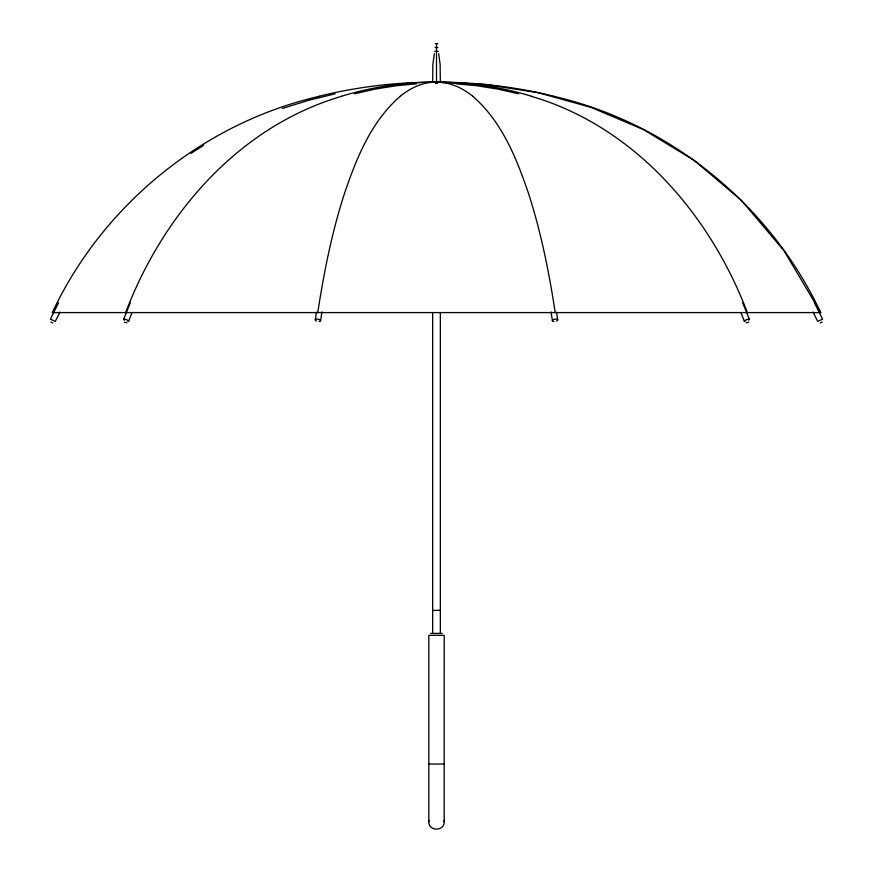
<?xml version="1.0" encoding="UTF-8"?>
<svg xmlns="http://www.w3.org/2000/svg" width="873" height="873" viewBox="0 0 873 873"><rect width="100%" height="100%" fill="white"/><g stroke="black" fill="none" stroke-linecap="round" stroke-linejoin="round"><path stroke-width="1.31" d="M444.182 764.039L444.193 635.326L428.818 635.326L428.818 821.668C428.403 831.565 444.597 831.565 444.182 821.668L444.182 764.039L428.861 764.039M428.818 821.668L428.949 820.271M315.306 319.802L316.473 312.228M317.772 312.589C323.927 272.332 331.926 232.218 344.497 193.424C356.533 158.078 371.254 121.249 400.26 96.314M320.587 320.751L321.951 311.901M434.339 53.668L432.877 64.395L432.659 82.073L440.33 82.073L440.123 64.395L438.661 53.668M128.637 321.242L132.118 312.501M125.668 312.589C162.804 214.594 238.515 126.53 341.638 96.314M123.617 319.311L130.35 302.691M58.633 302.604L50.427 319.125L55.272 321.417L59.931 312.087M748.685 322.213L746.131 322.814M822.126 322.082L820.271 322.966M190.903 153.419L203.649 145.333M282.306 108.492L308.475 100.351L335.09 93.826M319.245 96.314C203.213 123.017 102.752 204.98 52.293 312.589L820.707 312.589C770.248 204.98 669.787 123.017 553.755 96.314M354.46 93.826L375.346 89.057L396.407 85.718L416.432 83.852M126.869 322.814L124.315 322.213M435.332 43.65L437.668 43.65M435.07 47.535L437.93 47.535M434.689 51.267L438.311 51.267M432.757 610.358L440.243 610.358M430.76 633.405L442.24 633.405M431.928 82.357A484.711 149.785 90 0 1 436.5 82.171L462.003 83.35M464.687 83.492L486.174 84.572L538.161 92.691L591.076 107.401L643.51 129.619L694.09 160.305L741.406 200.397L784.085 250.846L820.707 312.589M456.568 83.852L476.593 85.718L497.654 89.057L518.54 93.826M52.729 322.966L50.874 322.082M531.362 96.314C634.485 126.53 710.196 214.594 747.332 312.589M472.74 96.314C501.746 121.249 516.467 158.078 528.503 193.424C541.074 232.218 549.073 272.332 555.228 312.589M814.367 302.604L822.573 319.125L817.728 321.417L813.069 312.087M742.65 302.691L749.383 319.311M740.882 312.501L744.363 321.242M551.049 311.901L552.413 320.751M556.527 312.228L557.694 319.802M444.051 820.271L444.182 821.668M440.341 312.589L440.341 633.405M436.5 43.65L436.5 82.073A484.711 149.785 -90 0 0 400.26 96.216M437.242 83.339A2.684 2.554 90 0 0 436.5 83.219L436.5 83.481M432.659 312.589L432.659 633.405M435.933 83.404A2.684 1.582 -90 0 1 437.067 83.404M435.583 83.404A2.684 2.554 -90 0 1 437.417 83.404M436.5 83.219A2.684 1.582 90 0 1 436.958 83.339M745.149 321.417A2.684 0.677 -20.9 0 1 745.062 320.413A2.684 0.677 -20.9 0 1 748.674 319.136A2.684 0.677 -20.9 0 1 748.587 320.195M553.94 321.417A2.684 1.091 -8.3 0 1 552.882 319.9A2.684 1.091 -8.3 0 1 556.985 319.289A2.684 1.091 -8.3 0 1 556.494 321.035M316.506 321.035A2.684 1.091 8.3 0 1 316.015 319.289A2.684 1.091 8.3 0 1 320.118 319.9A2.684 1.091 8.3 0 1 319.06 321.417M124.413 320.195A2.684 0.677 20.9 0 1 124.326 319.136A2.684 0.677 20.9 0 1 127.938 320.413A2.684 0.677 20.9 0 1 127.851 321.417M341.616 96.216A484.711 392.141 -90 0 1 436.5 82.171A484.711 484.711 0 0 1 553.788 96.216M319.212 96.216A484.711 484.711 0 0 1 436.5 82.171A484.711 392.141 -90 0 1 531.384 96.216M436.5 82.171A484.711 149.785 90 0 1 472.74 96.216"/></g></svg>
